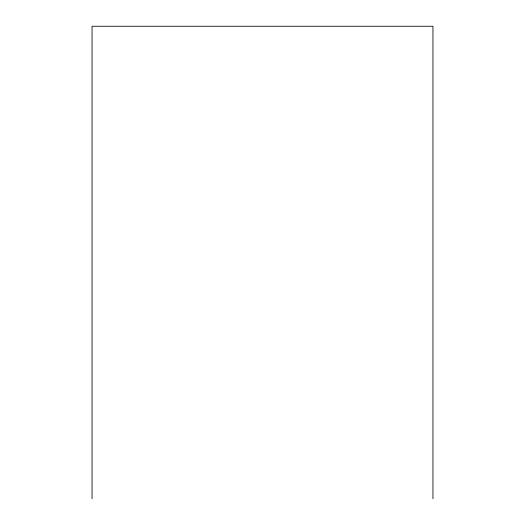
<?xml version="1.0" encoding="UTF-8"?>
<svg xmlns="http://www.w3.org/2000/svg" width="525" height="525" viewBox="0 0 525 525"><rect width="100%" height="100%" fill="white"/><g stroke="black" fill="none" stroke-linecap="round" stroke-linejoin="round"><path stroke-width="0.79" d="M432.948 498.75L432.948 26.25L92.052 26.25L92.052 498.75"/></g></svg>
